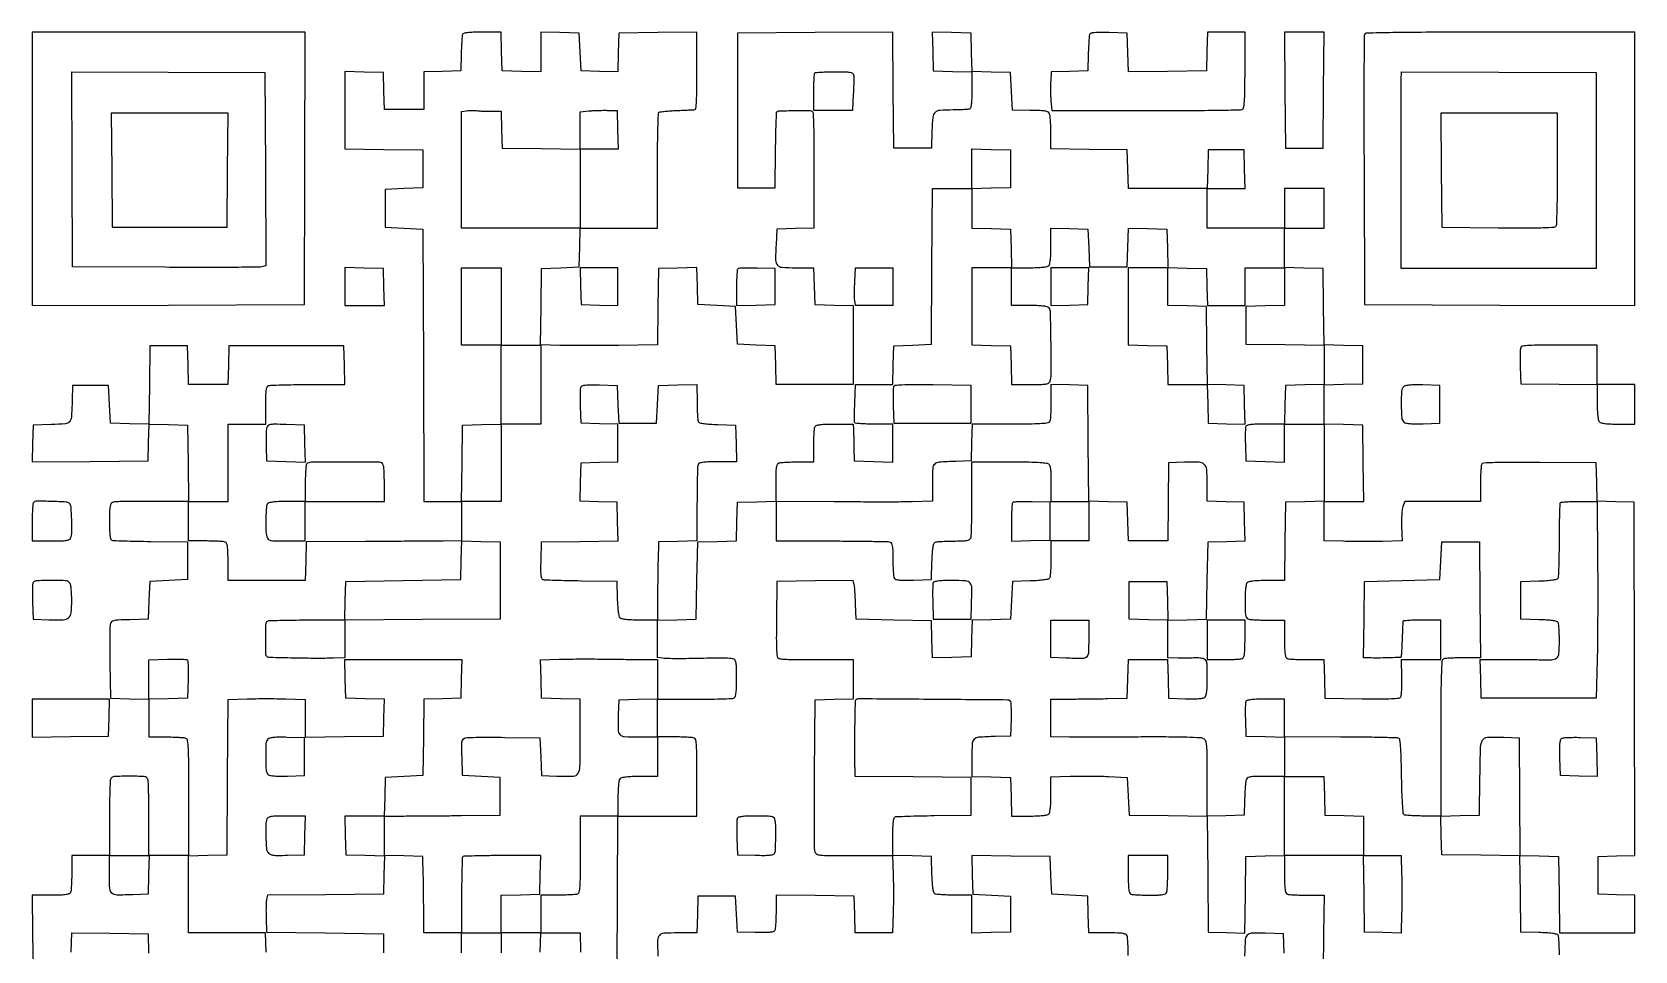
# Model space of a CAD drawing. Extents: x 179 to 1071, y 112 to 1107.
# Drawn here: x 179 to 1071, y 596 to 1107 of the extents above; entities that cross this region are included whole.
import ezdxf

# ---------------------------------------------------------------- set-up
doc = ezdxf.new("R2010")
doc.units = 0

msp = doc.modelspace()

# ---------------------------------------------------------------- linework, layer by layer
for points in [[(1028.984687, 593.75, 0.007309), (1028.922789, 597.573123, 0.010173), (1028.747767, 600.991726, 0.006962), (1028.504905, 603.827893, 0.117226), (1028.199653, 604.711195, 0.199883), (1027.411, 605.262532, 0.01918), (1025.055937, 605.684251, 0.019108), (1021.800174, 606.012968, 0.00836), (1017.464966, 606.211195), (1007.5, 606.5), (1007.230013, 627.784034), (1006.960027, 649.068069), (1017.730013, 648.784034), (1028.5, 648.5), (1028.769888, 627.25), (1029.039775, 606), (1050.019888, 606), (1071, 606), (1071, 616.465017), (1071, 626.930034), (1060.75, 627.215017), (1050.5, 627.5), (1050.5, 638), (1050.5, 648.5), (1060.754895, 648.785037), (1071.00979, 649.070074), (1070.754895, 747.285037), (1070.5, 845.5), (1060.283481, 845.784613), (1050.066961, 846.069227), (1049.783481, 856.784613), (1049.5, 867.5), (1018.028362, 867.700399, 0.001816), (1002.599171, 867.742605, 0.007529), (993.283271, 867.593961, 0.005059), (986.873728, 867.330187, 0.242947), (985.793675, 866.700399, 0.117478), (985.490997, 865.82345, 0.006875), (985.250273, 862.988555, 0.010101), (985.07672, 859.572355, 0.007247), (985.015313, 855.75), (985, 846), (963.975249, 846), (942.950498, 846), (941.893191, 843.25, 0.06185), (941.503579, 841.68176, 0.013449), (941.24401, 838.90085, 0.013823), (941.118495, 835.644759, 0.012847), (941.167942, 832.306084), (941.5, 824.112167), (930.465364, 823.806084, -0.004392), (925.464067, 823.711308, -0.002636), (919.524515, 823.682249, -0.002639), (913.615295, 823.715682, -0.004598), (908.715364, 823.814338), (898, 824.128677), (898, 835.064338), (898, 846), (909.019888, 846), (920.039775, 846), (919.769888, 867.25), (919.5, 888.5), (908.75, 888.783832), (898, 889.067663), (898, 900), (898, 910.932337), (908.75, 911.216168), (919.5, 911.5), (919.5, 922), (919.5, 932.5), (908.76979, 932.783631), (898.03958, 933.067262), (897.76979, 954.283631), (897.5, 975.5), (886.75, 975.783832), (876, 976.067663), (876, 987.033832), (876, 998), (887, 998), (898, 998), (898, 1009), (898, 1020), (887, 1020), (876, 1020), (876, 1009), (876, 998), (854.5, 998), (833, 998), (833, 1009), (833, 1020), (843.533832, 1020), (854.067663, 1020), (853.783832, 1030.75), (853.5, 1041.5), (843.5, 1041.5), (833.5, 1041.5), (833.216168, 1030.75), (832.932337, 1020), (811, 1020), (789.067663, 1020), (788.783832, 1030.75), (788.5, 1041.5), (767.25, 1041.769888), (746, 1042.039775), (745.984687, 1051.269888, 0.009411), (745.910048, 1054.913714, 0.012444), (745.697113, 1058.226403, 0.009872), (745.398309, 1060.961386, 0.109237), (745.027215, 1061.990206, 0.171663), (744.08903, 1062.728915, 0.046501), (742.22205, 1063.17404, 0.027655), (739.235864, 1063.430945, 0.006744), (734.292527, 1063.515172), (724.5, 1063.549932), (724, 1074.024966), (723.5, 1084.5), (712.783492, 1084.783492), (702.066984, 1085.066984), (701.783492, 1095.783492), (701.5, 1106.5), (690.715822, 1106.784178), (679.931643, 1107.068357), (680.215822, 1096.284178), (680.5, 1085.5), (691.25, 1085.216168), (702, 1084.932337), (702, 1075.025185, -0.008228), (701.929732, 1070.755439, -0.018434), (701.703631, 1067.520307, -0.017488), (701.366403, 1065.154916, -0.213309), (700.864344, 1064.41616, -0.112435), (700.057287, 1064.140043, -0.008016), (697.678698, 1063.926146, -0.010964), (694.805209, 1063.777378, -0.008046), (691.614344, 1063.733637, 0.015764), (684.145905, 1063.515942, 0.179553), (681.492511, 1062.343763, 0.178795), (680.240224, 1059.722213, 0.015605), (679.78602, 1052.234094), (679.5, 1042.5), (669, 1042.5), (658.5, 1042.5), (658.236133, 1074.760612), (657.972266, 1107.021224), (614.736133, 1106.760612), (571.5, 1106.5), (571.5, 1063.5), (571.5, 1020.5), (582, 1020.5), (592.5, 1020.5), (592.749416, 1041.416082, -0.001998), (592.877603, 1049.46727, -0.003224), (593.058339, 1056.320839, -0.000598), (593.263593, 1062.35373, -0.189779), (593.450826, 1062.784159, -0.193466), (594.558546, 1063.256664, -0.00205), (603.057339, 1063.400123, -0.002614), (611.425699, 1063.463315, -0.139876), (612.946111, 1063.033305, -0.249502), (613.64283, 1061.839279, -0.003283), (613.932653, 1052.956152, -0.006059), (614.109408, 1040.26927, -0.001466), (614.085939, 1019.284983), (614, 998.069966), (603.75, 997.784983), (593.5, 997.5), (593, 988.673617, 0.011976), (592.72293, 980.186996, 0.182092), (593.718726, 977.472086, 0.202204), (596.215177, 976.235281, 0.01524), (603.932793, 976), (613.930034, 976), (614.215017, 965.75), (614.5, 955.5), (625.25, 955.216168), (636, 954.932337), (636, 932.966168), (636, 911), (614.533832, 911), (593.067663, 911), (592.783832, 921.75), (592.5, 932.5), (582, 933), (571.5, 933.5), (571, 944), (570.5, 954.5), (560, 955), (549.5, 955.5), (549.214647, 965.783473), (548.929295, 976.066946), (538.214647, 975.783473), (527.5, 975.5), (527.23022, 954.287082), (526.96044, 933.074164), (505.23022, 932.787082, -0.001717), (496.120821, 932.698021, -0.001562), (486.719627, 932.667765, -0.001562), (478.31301, 932.693242, -0.005053), (472.730211, 932.784032), (461.960423, 933.068065), (462.230211, 954.284032), (462.5, 975.5), (473, 976), (483.5, 976.5), (483.783832, 987.25), (484.067663, 998), (505.533832, 998), (527, 998), (527, 1029.940983, -0.002439), (527.063059, 1042.866973, -0.004789), (527.261912, 1053.150001, -0.001209), (527.531704, 1061.758112, -0.250946), (527.940622, 1062.463302, -0.108827), (528.643005, 1062.709214, -0.004944), (531.192691, 1062.99103, -0.008065), (534.247268, 1063.248415, -0.005672), (537.690622, 1063.443477, 0.000233), (541.156116, 1063.601996, 0.000318), (544.279433, 1063.748316, 0.000207), (546.903456, 1063.874011, 0.003678), (547.75, 1063.921158, 0.366099), (548.410337, 1064.554936, 0.011555), (548.734562, 1068.552927, 0.01191), (548.945216, 1074.747885, 0.002543), (549, 1085.519502), (549, 1107.039005), (527.25, 1106.769502), (505.5, 1106.5), (505.215817, 1095.715394), (504.931635, 1084.930789), (494.715817, 1085.215394), (484.5, 1085.5), (484, 1096), (483.5, 1106.5), (472.75, 1106.783832), (462, 1107.067663), (462, 1096), (462, 1084.932337), (451.25, 1085.216168), (440.5, 1085.5), (440.216168, 1096.25), (439.932337, 1107), (429.434783, 1107, 0.006538), (424.499562, 1106.935467, 0.021883), (421.272086, 1106.709468, 0.027993), (419.160348, 1106.347759, 0.254876), (418.485282, 1105.75, 0.066498), (418.295521, 1104.877413, 0.003647), (418.08776, 1102.076562, 0.005607), (417.901725, 1098.730129, 0.004064), (417.766667, 1095), (417.5, 1085.5), (407.25, 1085.215017), (397, 1084.930034), (397, 1074.465017), (397, 1064), (386.034983, 1064), (375.069966, 1064), (374.784983, 1074.25), (374.5, 1084.5), (363.75, 1084.783832), (353, 1085.067663), (353, 1063.553334), (353, 1042.039005), (374.75, 1041.769502), (396.5, 1041.5), (396.5, 1031), (396.5, 1020.5), (386, 1020), (375.5, 1019.5), (375.5, 1009), (375.5, 998.5), (386, 998), (396.5, 997.5), (396.756286, 921.75), (397.012572, 846), (407.506286, 846), (418, 846), (418, 835), (418, 824), (407.75, 823.939933, -0.000017), (401.851282, 823.905565, -0.000003), (390.817187, 823.841718, -0.000003), (377.88575, 823.767054, -0.000003), (364.5, 823.689933), (331.5, 823.5), (331.216168, 812.75), (330.932337, 802), (309.466168, 802), (288, 802), (288, 812.393011, 0.005351), (287.940414, 817.960143, 0.030363), (287.69735, 820.913621, 0.063068), (287.23239, 822.601595, 0.205218), (286.418213, 823.393011, 0.07203), (285.361889, 823.632106, 0.005915), (282.534475, 823.821697, 0.007831), (279.140776, 823.955695, 0.005951), (275.418213, 824), (266, 824), (266, 835), (266, 846), (277, 846), (288, 846), (288, 867.5), (288, 889), (298.5, 889), (309, 889), (309, 899.393011, -0.005351), (309.059586, 904.960143, -0.030363), (309.30265, 907.913621, -0.063068), (309.76761, 909.601595, -0.205218), (310.581787, 910.393011, -0.083071), (311.77967, 910.636639, -0.001836), (317.706713, 910.821697, -0.004119), (324.663753, 910.956006, -0.002766), (332.615619, 911), (353.067663, 911), (352.783832, 921.75), (352.5, 932.5), (320.5, 932.5), (288.5, 932.5), (288.216168, 921.75), (287.932337, 911), (277, 911), (266.067663, 911), (265.783832, 921.75), (265.5, 932.5), (255, 932.5), (244.5, 932.5), (244.230404, 910.716367), (243.960808, 888.932734), (233.230404, 889.216367), (222.5, 889.5), (222, 900), (221.5, 910.5), (211.5, 910.5), (201.5, 910.5), (201.24922, 902, -0.008001), (200.832838, 892.85434, -0.165236), (199.803333, 890.34273, -0.196929), (197.50884, 889.190479, -0.012174), (189.7397, 888.784869), (179.5, 888.5), (179.214863, 878.236101), (178.929727, 867.972201), (211.214863, 868.236101), (243.5, 868.5), (243.785353, 878.783473), (244.070705, 889.066946), (254.785353, 888.783473), (265.5, 888.5), (265.769888, 867.25), (266.039775, 846), (255.269888, 845.937986, -0.001274), (250.453324, 845.922526, -0.000818), (244.864187, 845.927974, -0.000822), (239.392653, 845.951253, -0.001542), (234.969899, 845.990985, 0.006585), (231.194514, 845.986822, 0.008533), (227.734044, 845.87834, 0.006692), (224.851551, 845.700008, 0.072938), (223.719899, 845.446009, 0.182229), (222.820733, 844.64632, 0.080749), (222.30995, 843.116443, 0.03496), (222.058665, 840.368631, 0.005326), (222, 834.861626, 0.007064), (222.065513, 830.224996, 0.022887), (222.293089, 827.156234, 0.029557), (222.657347, 825.141754, 0.249974), (223.25, 824.476695, 0.079034), (224.218769, 824.285095, 0.001123), (230.154687, 824.075631, 0.003085), (237.052996, 823.890315, 0.002025), (245, 823.75808), (265.5, 823.5), (265.5, 813), (265.5, 802.5), (255, 802), (244.5, 801.5), (244, 791), (243.5, 780.5), (233.2603, 780.215131, 0.004124), (226.944999, 779.987293, 0.045906), (224.449919, 779.645706, 0.136997), (223.185819, 778.954953, 0.140303), (222.476589, 777.715131, 0.055026), (222.269945, 776.145293, 0.002238), (222.175721, 770.42257, 0.003889), (222.147147, 763.631689, 0.002744), (222.216289, 756), (222.5, 736.5), (233.25, 736.216168), (244, 735.932337), (244, 725.466168), (244, 715), (253.418213, 715, -0.005951), (257.140776, 714.955695, -0.007831), (260.534475, 714.821697, -0.005915), (263.361889, 714.632106, -0.07203), (264.418213, 714.393011, -0.279562), (265.345967, 713.195595, -0.016522), (265.733108, 708.42282, -0.010731), (265.953519, 700.08678, -0.001243), (266, 681.393011), (266, 649), (255, 649), (244, 649), (244, 669.418213, 0.002771), (243.956005, 677.357109, 0.004125), (243.821697, 684.303225, 0.001841), (243.636631, 690.220565, 0.083055), (243.393011, 691.418213, 0.293407), (241.364337, 692.908548, 0.015702), (233, 693.17128, 0.015702), (224.635663, 692.908548, 0.293407), (222.606989, 691.418213, 0.083055), (222.363369, 690.220565, 0.001841), (222.178303, 684.303225, 0.004125), (222.043995, 677.357109, 0.002771), (222, 669.418213), (222, 649), (211.5, 649), (201, 649), (201, 639.581787, -0.005951), (200.955695, 635.859224, -0.007831), (200.821697, 632.465525, -0.005915), (200.632106, 629.638111, -0.07203), (200.393011, 628.581787, -0.205375), (199.600936, 627.767424, -0.06298), (197.910439, 627.30255, -0.030314), (194.952052, 627.059548, -0.005337), (189.373124, 627), (178.960225, 627), (179.230112, 605.75), (179.5, 584.5)], [(789, 593.404359, 0.005942), (788.955695, 597.132231, 0.007822), (788.821697, 600.530406, 0.005904), (788.632115, 603.36157, 0.072059), (788.393011, 604.418213, 0.204941), (787.602756, 605.232062, 0.063222), (785.919218, 605.697172, 0.030449), (782.974376, 605.940347, 0.005378), (777.427994, 606), (767.069966, 606), (766.784983, 616.25), (766.5, 626.5), (756.5, 627), (746.5, 627.5), (746, 638), (745.5, 648.5), (723.715969, 648.769597), (701.931939, 649.039194), (702.215969, 638.269597), (702.5, 627.5), (713, 627), (723.5, 626.5), (723.5, 616.5), (723.5, 606.5), (712.75, 606.216168), (702, 605.932337), (702, 616.466168), (702, 627), (692.25, 627.015313, -0.007309), (688.426877, 627.077211, -0.010173), (685.008274, 627.252233, -0.006962), (682.172107, 627.495095, -0.117226), (681.288805, 627.800347, -0.199883), (680.737468, 628.589, -0.01918), (680.315749, 630.944063, -0.019108), (679.987032, 634.199826, -0.00836), (679.788805, 638.535034), (679.5, 648.5), (668.75, 648.783832), (658, 649.067663), (658, 659.565217, -0.006571), (658.064775, 664.494134, -0.021789), (658.291101, 667.728904, -0.027714), (658.652992, 669.851925, -0.250771), (659.25, 670.538598, -0.081688), (660.220381, 670.736024, -0.001168), (666.154688, 670.94597, -0.003198), (673.052998, 671.129732, -0.002099), (681, 671.257213), (701.5, 671.5), (701.5, 682), (701.5, 692.5), (669.25, 692.763853), (637, 693.027706), (636.863312, 703.263853, -0.004839), (636.827647, 712.969008, -0.003374), (636.967278, 723.919676, -0.000498), (637.195669, 735.062367, -0.183629), (637.497939, 735.808939, -0.210497), (638.760903, 736.354779, -0.000121), (680.340537, 736.054032, -0.000127), (721.88345, 735.732978, -0.196839), (723.231871, 735.168129, -0.176484), (723.557134, 734.470045, -0.008084), (723.745281, 731.805344, -0.012632), (723.839108, 728.577474, -0.008642), (723.789648, 724.910352), (723.5, 715.5), (715, 715.24922, 0.00791), (705.758299, 714.830143, 0.169892), (703.277454, 713.78796, 0.200091), (702.185518, 711.47786, 0.011647), (702, 703.51478), (702, 693.067663), (712.75, 692.783832), (723.5, 692.5), (723.783832, 681.75), (724.067663, 671), (733.833832, 671, 0.008739), (738.088767, 671.074372, 0.018512), (741.376818, 671.311437, 0.01939), (743.800954, 671.67228, 0.150842), (744.8, 672.2, 0.150735), (745.327425, 673.19798, 0.019425), (745.688383, 675.617053, 0.018546), (745.925562, 678.896868, 0.008776), (746, 683.137616), (746, 692.875232), (756.75, 693.187616, -0.005928), (761.62653, 693.271479, -0.003542), (767.426563, 693.261362, -0.003546), (773.202798, 693.169397, -0.006143), (778, 693), (788.5, 692.5), (789, 682), (789.5, 671.5), (811.25, 671.230498), (833, 670.960995), (833, 691.945314, 0.001668), (832.95599, 705.140367, 0.021137), (832.713091, 710.099746, 0.063539), (832.145083, 712.662502, 0.185686), (830.981997, 714.009635, 0.112233), (829.149715, 714.512528, 0.003775), (821.601451, 714.790321, 0.005867), (811.567551, 714.965937, 0.002303), (797.731997, 714.981977, -0.000283), (785.023162, 714.945373, -0.000308), (772.663462, 714.924401, -0.000289), (762.07524, 714.919081, -0.001514), (756.25, 714.937158), (746, 715), (746, 725.5), (746, 736), (756.25, 736.072108, 0.00076), (760.967405, 736.112467, 0.000422), (766.720313, 736.17529, 0.000421), (772.544418, 736.248714, 0.000681), (777.5, 736.322108), (788.5, 736.5), (788.783832, 747.25), (789.067663, 758), (800, 758), (810.932337, 758), (811.216168, 747.25), (811.5, 736.5), (820.850715, 736.211141, 0.009044), (824.957683, 736.15859, 0.018924), (828.150171, 736.296386, 0.020746), (830.513859, 736.587315, 0.132968), (831.600715, 737.083586, 0.153991), (832.271042, 738.12368, 0.035165), (832.685067, 740.202346, 0.024214), (832.92979, 743.338126, 0.007366), (833, 748.103393, 0.003904), (832.95082, 754.402696, 0.052194), (832.674354, 756.6973, 0.161068), (831.971963, 757.859574, 0.115993), (830.615453, 758.560379, 0.02878), (829.496557, 758.773664, 0.015198), (828.089639, 758.915428, 0.015075), (826.636438, 758.973414, 0.022481), (825.365453, 758.928631, -0.013518), (823.881492, 758.849699, -0.004222), (821.652664, 758.810328, -0.004216), (819.161576, 758.808364, -0.004644), (816.75, 758.8492), (811, 759), (811, 769.466168), (811, 779.932337), (800.25, 780.216168), (789.5, 780.5), (789.5, 791), (789.5, 801.5), (800, 801.5), (810.5, 801.5), (810.784171, 790.716515), (811.068343, 779.93303), (821.784171, 780.216515), (832.5, 780.5), (833, 802), (833.5, 823.5), (843.783473, 823.785353), (854.066946, 824.070705), (853.783473, 834.785353), (853.5, 845.5), (843.25, 845.784983), (833, 846.069966), (833, 855.999799, 0.018385), (832.714843, 863.752275, 0.190058), (831.352383, 866.578778, 0.180404), (828.390744, 867.792788, 0.01627), (820.243181, 867.788833), (811.5, 867.5), (811.230498, 845.75), (810.960995, 824), (800.014329, 824), (789.067663, 824), (788.783832, 834.75), (788.5, 845.5), (777.763809, 845.783692), (767.027617, 846.067383), (766.763809, 878.283692), (766.5, 910.5), (756.25, 910.784983), (746, 911.069966), (746, 901.616771, -0.005929), (745.955696, 897.880803, -0.007809), (745.821697, 894.475801, -0.005887), (745.632129, 891.638915, -0.072102), (745.393011, 890.581787, -0.258599), (744.338059, 889.696313, -0.030079), (741.170238, 889.27562, -0.015925), (735.528268, 889.049581, -0.002049), (723.427994, 889), (702.069966, 889), (701.784983, 878.75), (701.5, 868.5), (693, 868.24922, 0.007911), (683.758244, 867.830131, 0.169903), (681.277416, 866.787886, 0.200082), (680.185501, 864.477663, 0.011645), (680, 856.513699), (680, 846.065502), (668.75, 845.782751, -0.00518), (662.444412, 845.689621, -0.001068), (651.33125, 845.664361, -0.001123), (638.421914, 845.691579, -0.001057), (625.25, 845.776776), (593, 846.053552), (593, 856.419787, -0.005371), (593.059637, 861.971037, -0.030429), (593.302786, 864.917905, -0.063186), (593.767861, 866.602483, -0.205006), (594.581787, 867.393011, -0.070946), (595.626193, 867.631778, -0.006338), (598.31865, 867.821697, -0.008159), (601.550804, 867.955669, -0.006277), (605.081787, 868), (614, 868), (614, 876.918213, -0.006277), (614.044331, 880.449196, -0.008159), (614.178303, 883.68135, -0.006338), (614.368222, 886.373807, -0.070946), (614.606989, 887.418213, -0.205218), (615.398405, 888.23239, -0.063068), (617.086379, 888.69735, -0.030363), (620.039857, 888.940414, -0.005351), (625.606989, 889), (636, 889), (636.090641, 886.25, -0.001756), (636.135515, 884.726014, -0.000385), (636.201468, 882.104687, -0.000401), (636.27298, 879.07305, -0.000385), (636.340641, 876), (636.5, 868.5), (647.25, 868.216168), (658, 867.932337), (658, 878.466168), (658, 889), (647.559017, 889, -0.006723), (643.53375, 889.054124, -0.010677), (640.091614, 889.220312, -0.004834), (637.213447, 889.448926, -0.276937), (636.799876, 889.75, -0.098774), (636.680761, 890.324926, -0.002014), (636.670809, 893.290625, -0.004662), (636.705565, 896.767728, -0.003108), (636.807273, 900.75), (637.132827, 911), (647.532582, 911), (657.932337, 911), (658.216168, 921.75), (658.5, 932.5), (669, 933), (679.5, 933.5), (679.760623, 976.75), (680.021245, 1020), (691.010623, 1020), (702, 1020), (702, 1031.033832), (702, 1042.067663), (712.75, 1041.783832), (723.5, 1041.5), (723.5, 1031), (723.5, 1020.5), (712.75, 1020.216168), (702, 1019.932337), (702, 1009), (702, 998.067663), (712.75, 997.783832), (723.5, 997.5), (723.783832, 986.75), (724.067663, 976), (733.833832, 976, 0.008739), (738.088767, 976.074372, 0.018512), (741.376818, 976.311437, 0.01939), (743.800954, 976.67228, 0.150842), (744.8, 977.2, 0.151099), (745.328426, 978.201601, 0.019307), (745.688993, 980.637948, 0.018431), (745.925784, 983.94585, 0.008651), (746, 988.234983), (746, 998.069966), (756.25, 997.784983), (766.5, 997.5), (767, 987), (767.5, 976.5), (778, 976.5), (788.5, 976.5), (788.784171, 987.283485), (789.068343, 998.06697), (799.784171, 997.783485), (810.5, 997.5), (810.783492, 986.783492), (811.066984, 976.066984), (821.783492, 975.783492), (832.5, 975.5), (832.784983, 965.25), (833.069966, 955), (843.534983, 955), (854, 955), (854, 965.5), (854, 976), (865, 976), (876, 976), (876, 965.533832), (876, 955.067663), (865.25, 954.783832), (854.5, 954.5), (854.5, 944), (854.5, 933.5), (876.25, 933.230498), (898, 932.960995), (898, 922.014329), (898, 911.067663), (887.25, 910.783832), (876.5, 910.5), (876.216168, 899.75), (875.932337, 889), (886.966168, 889), (898, 889), (898, 867.533832), (898, 846.067663), (887.25, 845.783832), (876.5, 845.5), (876.230498, 823.75), (875.960995, 802), (866.180498, 802, 0.00872), (861.918442, 801.92566, 0.018495), (858.626257, 801.688653, 0.019373), (856.199579, 801.327868, 0.150896), (855.2, 800.8, 0.148618), (854.678473, 799.822996, 0.020076), (854.315267, 797.500056, 0.019202), (854.075751, 794.37742, 0.009539), (854, 790.406989, 0.006405), (854.062206, 785.550838, 0.033615), (854.309523, 782.894083, 0.068495), (854.779618, 781.357006, 0.195123), (855.581787, 780.606989, 0.07203), (856.638111, 780.367894, 0.005915), (859.465525, 780.178303, 0.007831), (862.859224, 780.044305, 0.005951), (866.581787, 780), (876, 780), (876, 769.606989, 0.005351), (876.059586, 764.039857, 0.030363), (876.30265, 761.086379, 0.063068), (876.76761, 759.398405, 0.205218), (877.581787, 758.606989, 0.07196), (878.63733, 758.367915, 0.005942), (881.455587, 758.178303, 0.007852), (884.838356, 758.044307, 0.005972), (888.547956, 758), (897.932337, 758), (898.216168, 747.25), (898.5, 736.5), (919.192855, 736.253028, 0.002807), (929.434419, 736.188297, 0.011802), (935.583279, 736.329114, 0.011929), (939.63734, 736.614821, 0.230991), (940.682422, 737.253028, 0.121497), (940.989175, 738.158217, 0.007585), (941.187578, 740.997765, 0.010849), (941.300316, 744.424313, 0.007819), (941.283312, 748.25), (941.087489, 758), (952.043745, 758), (963, 758), (963, 769), (963, 780), (952.5, 780, 0.006693), (948.465606, 779.945995, 0.01093), (945.048507, 779.779688, 0.004759), (942.201815, 779.551439, 0.342492), (941.877897, 779.25, 0.028711), (941.820117, 778.696331, 0.000617), (941.696408, 775.969919, 0.001417), (941.564634, 772.779187, 0.000955), (941.431524, 769.136959, -0.002948), (941.285131, 765.525742, -0.004673), (941.112583, 762.434388, -0.001277), (940.930838, 759.752266, -0.180726), (940.801129, 759.467796, -0.188882), (940.214586, 759.211446, -0.001377), (934.790698, 759.016566, -0.005669), (929.274217, 758.896169, -0.007415), (924.230112, 758.9181), (919.960225, 759), (920.230112, 780.25), (920.5, 801.5), (941.5, 802), (962.5, 802.5), (963, 813), (963.5, 823.5), (974, 823.5), (984.5, 823.5), (984.763853, 791.25), (985.027706, 759), (975.595641, 759, 0.005942), (971.867769, 758.955695, 0.007822), (968.469594, 758.821697, 0.005904), (965.63843, 758.632115, 0.072059), (964.581787, 758.393011, 0.289572), (963.625991, 757.111051, 0.010258), (963.2626, 750.677287, 0.008088), (963.044984, 739.650139, 0.000889), (963, 714.359179), (963, 670.932337), (973.75, 671.216168), (984.5, 671.5), (984.769847, 692.735929, -0.003568), (985.10305, 709.525869, -0.129025), (986.177094, 713.210822, -0.254171), (988.861975, 714.793888, -0.017415), (998, 714.795054), (1006.5, 714.5), (1006.763689, 681.73046), (1007.027379, 648.960919), (985.263689, 649.23046), (963.5, 649.5), (963.216168, 660.25), (962.932337, 671), (953.216168, 671.015313, -0.007017), (949.419739, 671.074579, -0.010029), (946.055061, 671.241942, -0.006341), (943.258142, 671.47304, -0.133275), (942.481911, 671.765313, -0.220608), (942.028919, 672.572428, -0.003562), (941.654817, 677.903847, -0.007928), (941.341998, 684.54429, -0.003905), (941.144154, 692.99522, 0.003465), (940.938193, 702.136869, 0.009597), (940.625343, 708.562538, 0.006022), (940.245311, 713.30959, 0.235539), (939.704554, 714.182595, 0.132505), (938.759354, 714.464757, 0.00081), (929.721487, 714.690772, 0.003258), (919.368243, 714.865402, 0.002061), (907.292312, 714.940596), (876, 715.006442), (876, 704.003221), (876, 693), (886.966168, 693), (897.932337, 693), (898.216168, 682.25), (898.5, 671.5), (909.25, 671.216168), (920, 670.932337), (920, 659.966168), (920, 649), (930.408975, 649), (940.81795, 649), (941.158975, 638.570534, -0.005228), (941.265566, 633.776448, -0.002924), (941.300132, 627.942767, -0.002917), (941.266175, 622.044969, -0.00474), (941.160622, 617.036537), (940.821243, 605.932007), (930.660622, 606.216004), (920.5, 606.5), (920.230112, 627.75), (919.960225, 649), (897.980112, 649), (876, 649), (876, 638.606989, 0.005351), (876.059586, 633.039857, 0.030363), (876.30265, 630.086379, 0.063068), (876.76761, 628.398405, 0.205218), (877.581787, 627.606989, 0.072071), (878.638569, 627.367881, 0.005899), (881.471367, 627.178303, 0.007818), (884.871491, 627.044304, 0.005938), (888.601675, 627), (898.039775, 627), (897.769888, 605.75), (897.5, 584.5)], [(504.5, 584.5), (504.760623, 627.75), (505.021245, 671), (527.010623, 671), (549, 671), (549, 692.393011, 0.002045), (548.950434, 704.514173, 0.015901), (548.724422, 710.164693, 0.030015), (548.303854, 713.337463, 0.258697), (547.418213, 714.393011, 0.07203), (546.361889, 714.632106, 0.005915), (543.534475, 714.821697, 0.007831), (540.140776, 714.955695, 0.005951), (536.418213, 715), (527, 715), (527, 725.5), (527, 736), (547.418213, 736, 0.002771), (555.357109, 736.043995, 0.004125), (562.303225, 736.178303, 0.001841), (568.220565, 736.363369, 0.083055), (569.418213, 736.606989, 0.205067), (570.232211, 737.397773, 0.063152), (570.697253, 739.083331, 0.03041), (570.940378, 742.032106, 0.005366), (571, 747.587937, 0.003744), (570.951057, 754.124249, 0.047087), (570.682597, 756.575619, 0.148591), (570.013685, 757.805289, 0.135597), (568.75, 758.508856, 0.054842), (567.195001, 758.710404, 0.00288), (562.167188, 758.778585, 0.004517), (556.175975, 758.771192, 0.003267), (549.5, 758.659008, -0.003031), (542.788207, 758.543054, -0.004032), (536.685938, 758.523845, -0.002873), (531.575899, 758.578327, -0.040347), (529.75, 758.7561), (527, 759.25), (527, 769.591168), (527, 779.932337), (537.75, 780.216168), (548.5, 780.5), (549, 802), (549.5, 823.5), (560.216508, 823.783492), (570.933016, 824.066984), (571.216508, 834.783492), (571.5, 845.5), (582.25, 845.783832), (593, 846.067663), (593, 835.033832), (593, 824), (623.918213, 824, -0.001834), (635.882785, 823.956121, -0.002835), (646.21885, 823.821697, -0.00089), (655.170482, 823.63857, -0.086256), (656.418213, 823.393011, -0.194682), (657.219983, 822.644645, -0.068336), (657.692539, 821.110608, -0.033702), (657.944731, 818.463534, -0.006483), (658.015313, 813.643011, 0.008261), (658.080753, 810.047029, 0.011234), (658.266219, 806.807342, 0.008287), (658.524864, 804.127797, 0.113628), (658.847958, 803.211769, 0.19692), (659.705135, 802.604266, 0.033714), (661.717063, 802.278982, 0.023663), (664.804805, 802.138177, 0.006827), (669.582645, 802.211769), (679.5, 802.5), (679.788805, 812.464966, -0.00836), (679.987032, 816.800174, -0.019108), (680.315749, 820.055937, -0.01918), (680.737468, 822.411, -0.199883), (681.288805, 823.199653, -0.115495), (682.161051, 823.504423, -0.007626), (684.829971, 823.747767, -0.010713), (688.052528, 823.922753, -0.007787), (691.643011, 823.984687, 0.006483), (696.463534, 824.055269, 0.033702), (699.110608, 824.307461, 0.068336), (700.644645, 824.780017, 0.194682), (701.393011, 825.581787, 0.083055), (701.636631, 826.779435, 0.001841), (701.821697, 832.696775, 0.004125), (701.956005, 839.642891, 0.002771), (702, 847.581787), (702, 868), (722.877555, 868, -0.002536), (733.922151, 867.943972, -0.013758), (739.908279, 867.718432, -0.020132), (743.579172, 867.329962, -0.185169), (744.950714, 866.559386, -0.114217), (745.412364, 865.639832, -0.023824), (745.755832, 863.85573, -0.023477), (745.965308, 861.67133, -0.018838), (745.991259, 859.309386, 0.00266), (745.937865, 856.81057, 0.002098), (745.905807, 854.104945, 0.00212), (745.89723, 851.591531, 0.005252), (745.9181, 849.75), (746, 846), (756.5, 846), (767, 846), (767, 835), (767, 824), (756.5, 824), (746, 824), (745.984687, 814.25, -0.007309), (745.922789, 810.426877, -0.010173), (745.747767, 807.008274, -0.006962), (745.504905, 804.172107, -0.117226), (745.199653, 803.288805, -0.199883), (744.411, 802.737468, -0.01918), (742.055937, 802.315749, -0.019108), (738.800174, 801.987032, -0.00836), (734.464966, 801.788805), (724.5, 801.5), (724, 791), (723.5, 780.5), (712.784613, 780.216519), (702.069227, 779.933039), (701.784613, 769.716519), (701.5, 759.5), (690.785353, 759.216527), (680.070705, 758.933054), (679.785353, 769.216527), (679.5, 779.5), (658.5, 780), (637.5, 780.5), (637.24922, 789, 0.004883), (637.114848, 792.420749, 0.00568), (636.918403, 795.669884, 0.005082), (636.69321, 798.412997, 0.033635), (636.475194, 799.769818), (635.951948, 802.039636), (614.725974, 801.769818), (593.5, 801.5), (593.22917, 780.571891, 0.002709), (593.150235, 770.078201, 0.012005), (593.285443, 763.906775, 0.012877), (593.573546, 759.89358, 0.226593), (594.22917, 758.807428, 0.121614), (595.155003, 758.479906, 0.007625), (598.064194, 758.238677, 0.010887), (601.576814, 758.078015, 0.007849), (605.5, 758.045707, -0.001071), (610.069475, 758.070025, -0.000616), (615.573437, 758.080742, -0.000616), (621.101145, 758.077881, -0.00103), (625.75, 758.06017), (636, 758), (636, 747.033832), (636, 736.067663), (625.25, 735.783832), (614.5, 735.5), (614.232169, 694.5, 0.001256), (614.168343, 678.623377, 0.001932), (614.200723, 664.882812, 0.00062), (614.289508, 652.984364, 0.056443), (614.501221, 651.25, 0.215401), (615.520534, 649.9327, 0.096748), (617.659965, 649.282532, 0.024203), (622.205252, 649.038048, 0.001335), (636.454714, 649), (657.871323, 649), (658.185662, 638.400107, -0.004692), (658.283863, 633.554047, -0.002696), (658.3159, 627.712026, -0.002693), (658.28481, 621.841483, -0.004492), (658.187616, 616.900107), (657.875232, 606), (647.472599, 606), (637.069966, 606), (636.784983, 616.25), (636.5, 626.5), (614.75, 626.769502), (593, 627.039005), (592.984687, 617.769502, -0.00815), (592.919255, 614.125044, -0.011113), (592.733781, 610.844499, -0.008134), (592.475245, 608.130398, -0.114024), (592.152042, 607.211769, -0.19692), (591.294865, 606.604266, -0.033714), (589.282937, 606.278982, -0.023663), (586.195195, 606.138177, -0.006827), (581.417355, 606.211769), (571.5, 606.5), (571, 616.5), (570.5, 626.5), (560, 626.5), (549.5, 626.5), (549.215017, 616.25), (548.930034, 606), (538.484069, 606, 0.013279), (530.491055, 605.787682, 0.203503), (528.064186, 604.601462, 0.179309), (527.07159, 601.962726, 0.009911), (527.204946, 593)], [(309.216168, 595.25), (308.932337, 606), (287.466168, 606), (266, 606), (266, 627.466168), (266, 648.932337), (276.75, 649.216168), (287.5, 649.5), (287.760575, 692.685871), (288.021149, 735.871741), (298.610468, 736.185871, -0.004697), (303.452438, 736.283994, -0.002697), (309.29108, 736.315962, -0.002694), (315.159249, 736.284823, -0.004489), (320.099893, 736.187616), (331, 735.875232), (331, 725.418114), (331, 714.960995), (352.75, 715.230498), (374.5, 715.5), (374.784606, 725.715817), (375.069211, 735.931635), (364.284606, 736.215817), (353.5, 736.5), (353.216168, 747.25), (352.932337, 758), (362.716168, 758.042318, -0.000331), (377.350696, 758.095926, -0.000579), (389.472006, 758.118267, -0.000695), (399.538995, 758.111171, -0.001256), (407.783832, 758.073195), (418.067663, 758), (417.783832, 747.25), (417.5, 736.5), (407.269787, 736.215235), (397.039573, 735.930471), (396.769787, 714.715235), (396.5, 693.5), (386, 693), (375.5, 692.5), (375.216168, 681.75), (374.932337, 671), (363.932337, 671), (352.932337, 671), (353.216168, 660.25), (353.5, 649.5), (364.283485, 649.215829), (375.06697, 648.931657), (374.783485, 638.215829), (374.5, 627.5), (342.26558, 627.236167), (310.031161, 626.972335), (309.469076, 624.732812, 0.047333), (309.266912, 623.406929, 0.007694), (309.159202, 620.802135, 0.008424), (309.1312, 617.722425, 0.007327), (309.203496, 614.496645), (309.5, 606.5), (342, 606), (374.5, 605.5), (374.5, 595)], [(418, 595), (418, 606), (407.5, 606), (397, 606), (396.925726, 616.75, 0.00076), (396.884622, 621.626468, 0.000454), (396.821651, 627.426563, 0.000454), (396.748445, 633.202906, 0.000788), (396.675726, 638), (396.5, 648.5), (385.75, 648.783832), (375, 649.067663), (375, 660.033832), (375, 671), (385.75, 671.027664, 0.000987), (391.311876, 671.052954, 0.000308), (399.657813, 671.112513, 0.000308), (408.980201, 671.190515, 0.00034), (418, 671.277664), (439.5, 671.5), (439.5, 682), (439.5, 692.5), (429, 693), (418.5, 693.5), (418.215323, 703.722245, -0.003551), (418.079402, 710.275298, -0.049294), (418.279857, 712.631456, -0.160964), (418.928278, 713.811162, -0.127702), (420.215323, 714.505956, -0.054764), (421.826644, 714.719172, -0.002348), (427.557001, 714.819151, -0.003993), (434.36337, 714.85157, -0.002831), (442, 714.783711), (461.5, 714.5), (462, 704), (462.5, 693.5), (471, 693.204946, 0.016931), (480.18806, 693.197232, 0.255252), (482.847055, 694.76538, 0.131648), (483.879522, 698.406224, 0.003633), (484, 714.98522), (484, 735.932337), (473.25, 736.216168), (462.5, 736.5), (462.216527, 747.214647), (461.933054, 757.929295), (472.216527, 758.214647, -0.003751), (477.047528, 758.312437, -0.001883), (483.151105, 758.367199, -0.001869), (489.464525, 758.376465, -0.002767), (495, 758.333263, 0.000309), (500.497546, 758.263331, 0.000216), (506.692187, 758.191046, 0.000218), (512.627103, 758.126954, 0.000456), (517.25, 758.083263), (527, 758), (527, 747.033832), (527, 736.067663), (516.25, 735.783832), (505.5, 735.5), (505.203496, 727.503355, 0.010844), (505.071897, 718.943979, 0.184361), (506.0754, 716.363937, 0.198492), (508.513975, 715.205954, 0.012862), (516.519052, 715), (527, 715), (527, 704), (527, 693), (517.2, 693, 0.008695), (512.928253, 692.925705, 0.018472), (509.630442, 692.688776, 0.019349), (507.200304, 692.328068, 0.150969), (506.2, 691.8, 0.150969), (505.671932, 690.799696, 0.019349), (505.311224, 688.369558, 0.018472), (505.074295, 685.071747, 0.008695), (505, 680.8), (505, 671), (494.5, 671), (484, 671), (484, 649.606989, -0.002045), (483.950434, 637.485827, -0.015901), (483.724422, 631.835307, -0.030015), (483.303854, 628.662537, -0.258697), (482.418213, 627.606989, -0.07203), (481.361889, 627.367894, -0.005915), (478.534475, 627.178303, -0.007831), (475.140776, 627.044305, -0.005951), (471.418213, 627), (462, 627), (462, 616.5), (462, 606), (451, 606), (440, 606), (440, 595)], [(875.784171, 594.716515), (875.5, 605.5), (865.277755, 605.784677, 0.012089), (857.474513, 605.813268, 0.207027), (855.198021, 604.772528, 0.170037), (854.167898, 602.314567, 0.007628), (853.75078, 593)]]:
    msp.add_lwpolyline(points, format="xyb")
for points in [[(179, 1030.993714), (179, 954.987428), (254.75, 955.243714), (330.5, 955.5), (330.756286, 1031.25), (331.012572, 1107), (255.006286, 1107), (179, 1107)], [(876.236147, 1074.75), (876.5, 1042.5), (887, 1042.5), (897.5, 1042.5), (897.763853, 1074.75), (898.027706, 1107), (887, 1107), (875.972294, 1107)], [(223.235953, 1030.25), (223.5, 998.5), (255.5, 998.5), (287.5, 998.5), (287.764047, 1030.25), (288.028094, 1062), (255.5, 1062), (222.971906, 1062)], [(353, 965.533832), (353, 955), (364.034983, 955), (375.069966, 955), (374.784983, 965.25), (374.5, 975.5), (363.75, 975.783832), (353, 976.067663)], [(440, 954.5), (440, 933), (451, 933), (462, 933), (462, 911), (462, 889), (451, 889), (440, 889), (440, 867.5), (440, 846), (428.980112, 846), (417.960225, 846), (418.230112, 867.25), (418.5, 888.5), (429.25, 888.783832), (440, 889.067663), (440, 911.033832), (440, 933), (429, 933), (418, 933), (418, 954.5), (418, 976), (429, 976), (440, 976)], [(484.215017, 965.75), (484.5, 955.5), (494.75, 955.215017), (505, 954.930034), (505, 965.465017), (505, 976), (494.465017, 976), (483.930034, 976)], [(746, 965.465017), (746, 954.930034), (756.25, 955.215017), (766.5, 955.5), (766.784983, 965.75), (767.069966, 976), (756.534983, 976), (746, 976)], [(789, 954.533832), (789, 933.067663), (799.75, 932.783832), (810.5, 932.5), (810.783832, 921.75), (811.067663, 911), (822, 911), (832.932337, 911), (833.216168, 900.25), (833.5, 889.5), (843.78419, 889.214639), (854.068381, 888.929279), (853.78419, 899.714639), (853.5, 910.5), (843.269405, 910.784769), (833.038811, 911.069538), (832.769405, 932.784769), (832.5, 954.5), (821.75, 954.783832), (811, 955.067663), (811, 965.533832), (811, 976), (800, 976), (789, 976)], [(179, 725.480112), (179, 714.960225), (200.25, 715.230112), (221.5, 715.5), (221.784983, 725.75), (222.069966, 736), (200.534983, 736), (179, 736)]]:
    msp.add_lwpolyline(points, close=True)
for points in [[(767.498782, 1105.785181, 0.066218), (767.303614, 1104.892437, 0.003802), (767.091725, 1102.086897, 0.005744), (766.902716, 1098.73264, 0.004185), (766.766667, 1095), (766.5, 1085.5), (756.340579, 1085.216017), (746.181159, 1084.932034), (745.840579, 1079.716017, 0.012794), (745.745688, 1077.321909, 0.007226), (745.74692, 1074.41658, 0.007209), (745.83284, 1071.484302, 0.011738), (746, 1069), (746.5, 1063.5), (799, 1063.410681, 0.001415), (820.866871, 1063.435368, 0.003068), (837.670134, 1063.604997, 0.000739), (851.516392, 1063.850222, 0.160513), (852.75, 1064.283125, 0.206186), (853.387497, 1065.427341, 0.011117), (853.723515, 1069.650023, 0.011368), (853.940465, 1075.947273, 0.002925), (854, 1086.122445), (854, 1107), (843.533832, 1107), (833.067663, 1107), (832.783832, 1096.25), (832.5, 1085.5), (810.784029, 1085.230592), (789.068057, 1084.961185), (788.784029, 1095.730592), (788.5, 1106.5), (778.232115, 1106.785181, 0.00611), (773.2113, 1106.863241, 0.024061), (770.121496, 1106.724765, 0.036106), (768.18843, 1106.402722, 0.251634)], [(920.460009, 1105.75, 0.090591), (920.266358, 1104.709509, 0.000109), (920.198937, 1082.982812, 0.000984), (920.176611, 1058.652573, 0.000605), (920.241394, 1030), (920.5, 955.5), (995.75, 955.243674), (1071, 954.987348), (1071, 1030.993674), (1071, 1107), (995.968615, 1107, 0.000668), (957.448289, 1106.948566, 0.003471), (936.19131, 1106.744245, 0.001205), (921.475143, 1106.465155, 0.305157)], [(308.758677, 1030.77123), (309.017354, 977.04246), (306.758677, 976.494347, -0.057902), (304.987826, 976.276519, -0.000418), (290.035361, 976.188577, -0.001589), (272.903102, 976.156579, -0.001017), (253, 976.223117), (201.5, 976.5), (201.241383, 1030.758691), (200.982767, 1085.017383), (254.741383, 1084.758691), (308.5, 1084.5)], [(636.133369, 1083.25, -0.050008), (636.253362, 1082.128453, -0.004764), (636.245427, 1079.370312, -0.006044), (636.164686, 1076.074505, -0.004729), (636, 1072.5), (635.5, 1063.5), (624.7487, 1063.5), (613.9974, 1063.5), (613.9987, 1073.583333, -0.00617), (614.047483, 1077.495762, -0.009313), (614.195451, 1080.900521, -0.004707), (614.399916, 1083.756485, -0.177973), (614.666667, 1084.333333, -0.178305), (615.244584, 1084.600126, -0.004604), (618.138656, 1084.804167, -0.009205), (621.586473, 1084.95172, -0.00609), (625.550035, 1085, -0.004677), (631.365549, 1084.945604, -0.036307), (634.068059, 1084.698207, -0.095796), (635.478626, 1084.175492, -0.2075)], [(1049.5, 1030), (1049.5, 975.5), (995.211905, 975.5), (940.92381, 975.5), (940.942857, 1025.75, -0.000032), (940.951538, 1045.331386, -0.000047), (940.961905, 1062.563467, -0.000022), (940.972765, 1077.239555, -0.00086), (940.980952, 1080.508612), (941, 1085.017225), (995.25, 1084.758612), (1049.5, 1084.5)], [(434.590017, 1063), (439.930034, 1063), (440.215017, 1052.75), (440.5, 1042.5), (462.25, 1042.230498), (484, 1041.960995), (484, 1052.351667), (484, 1062.742339), (488.75, 1063.194967, -0.010207), (490.963465, 1063.360375, -0.005364), (493.720313, 1063.480229, -0.005333), (496.548454, 1063.542609, -0.00817), (499, 1063.530466), (504.5, 1063.413338), (504.783832, 1052.706669), (505.067663, 1042), (494.533832, 1042), (484, 1042), (484, 1020), (484, 998), (451, 998), (418, 998), (418, 1030.433578), (418, 1062.867155), (420.75, 1063.317732, -0.023863), (422.010859, 1063.462973, -0.013791), (423.536719, 1063.523107, -0.013763), (425.074585, 1063.498935, -0.022402), (426.375, 1063.384155, 0.016052), (427.840127, 1063.236069, 0.005476), (429.974099, 1063.112845, 0.005437), (432.334736, 1063.02817, 0.006245)], [(963.235953, 1030.25), (963.5, 998.5), (994.93202, 998.235498, 0.001697), (1010.901959, 998.155315, 0.00816), (1019.995146, 998.288929, 0.006635), (1026.009704, 998.555446, 0.241447), (1027.166708, 999.235498, 0.134731), (1027.492293, 1000.296498, 0.001088), (1027.738089, 1009.161365, 0.003824), (1027.920853, 1019.372002, 0.002438), (1027.984687, 1031.25), (1028, 1062), (995.485953, 1062), (962.971906, 1062)], [(571.699448, 975.366114, 0.176327), (571.420088, 974.767026, 0.005293), (571.205463, 971.97365, 0.009911), (571.050685, 968.631341, 0.006613), (571, 964.799502), (571, 954.932337), (581.75, 955.216168), (592.5, 955.5), (592.5, 965.5), (592.5, 975.5), (582.449448, 975.782781, 0.006672), (578.547259, 975.840477, 0.010046), (575.145783, 975.777033, 0.005301), (572.300668, 975.636532, 0.183378)], [(658, 965.5), (658, 955), (647.566422, 955), (637.132845, 955), (636.816422, 957.75, -0.023816), (636.713413, 959.286633, -0.00506), (636.688755, 961.96875, -0.005283), (636.724526, 965.081246, -0.005), (636.826147, 968.25), (637.152294, 976), (647.576147, 976), (658, 976)], [(702, 954.533832), (702, 933.067663), (712.75, 932.783832), (723.5, 932.5), (723.783832, 921.75), (724.067663, 911), (734.426843, 911, 0.005377), (739.973908, 911.059651, 0.030446), (742.919034, 911.302822, 0.063217), (744.602718, 911.767927, 0.20495), (745.393011, 912.581787, 0.092424), (746.165451, 916.777048, 0.003036), (746.023151, 933.892128, 0.001716), (745.70625, 951.676223, 0.193396), (744.8, 953.8, 0.150969), (743.799696, 954.328068, 0.019349), (741.369558, 954.688776, 0.018472), (738.071747, 954.925705, 0.008695), (733.8, 955), (724, 955), (724, 965.5), (724, 976), (713, 976), (702, 976)], [(1007.428774, 931.674983, 0.081654), (1007.239658, 930.758353, 0.005045), (1007.154817, 927.970602, 0.007376), (1007.136178, 924.631743, 0.005394), (1007.210159, 920.924983), (1007.5, 911.5), (1028.75, 911.230112), (1050, 910.960225), (1050, 901.180112, 0.008721), (1050.074341, 896.918248, 0.018496), (1050.311349, 893.626174, 0.019373), (1050.672136, 891.199565, 0.150894), (1051.2, 890.2, 0.149044), (1052.181224, 889.677271, 0.019949), (1054.522984, 889.314516, 0.019071), (1057.676508, 889.075482, 0.009379), (1061.7, 889), (1071, 889), (1071, 900), (1071, 911), (1060.5, 911), (1050, 911), (1050, 922), (1050, 933), (1028.968615, 933, 0.002561), (1018.187445, 932.944787, 0.012799), (1012.147003, 932.728206, 0.014645), (1008.334853, 932.381396, 0.277936)], [(505, 900), (505.5, 889.5), (516, 889.5), (526.5, 889.5), (527, 900), (527.5, 910.5), (538.25, 910.783832), (549, 911.067663), (549.015313, 901.283832, 0.007284), (549.077209, 897.447742, 0.010144), (549.252233, 894.018212, 0.006928), (549.495069, 891.172694, 0.117316), (549.800347, 890.288805, 0.199883), (550.589, 889.737468, 0.01918), (552.944063, 889.315749, 0.019108), (556.199826, 888.987032, 0.00836), (560.535034, 888.788805), (570.5, 888.5), (570.784983, 878.25), (571.069966, 868), (560.641972, 868, 0.005326), (555.054089, 867.940481, 0.030277), (552.091976, 867.697526, 0.062914), (550.399564, 867.232716, 0.205495), (549.606989, 866.418213, 0.08304), (549.363378, 865.220801, 0.001846), (549.178303, 859.313163, 0.004131), (549.043995, 852.37797, 0.002775), (549, 844.452044), (549, 824.067663), (538.25, 823.783832), (527.5, 823.5), (527.296894, 813, 0.001261), (527.215626, 808.168766, 0.000701), (527.139675, 802.279688, 0.000699), (527.079503, 796.319391, 0.001132), (527.046894, 791.25), (527, 780), (517.122445, 780, -0.00775), (512.534962, 780.07111, -0.021862), (509.338284, 780.310401, -0.027915), (507.144506, 780.69658, -0.163434), (506.162563, 781.304124, -0.131421), (505.722996, 782.259099, -0.010763), (505.312947, 784.999888, -0.013854), (504.980158, 788.34104, -0.010217), (504.790118, 792.054124), (504.5, 801.5), (484.5, 801.741775, -0.002215), (476.742239, 801.869928, -0.003359), (469.997478, 802.056567, -0.001283), (464.207524, 802.270591, -0.081422), (463.214819, 802.473891, -0.247519), (462.597839, 803.175896, -0.035779), (462.275784, 805.119435, -0.023977), (462.137138, 808.216258, -0.006141), (462.214819, 813.232115), (462.5, 823.5), (483.783629, 823.769986), (505.067258, 824.039971), (504.783629, 834.769986), (504.5, 845.5), (494.216527, 845.785353), (483.933054, 846.070705), (484.216527, 856.785353), (484.5, 867.5), (494.75, 867.784983), (505, 868.069966), (505, 878.5), (505, 888.930034), (494.75, 889.215017), (484.5, 889.5), (484.210159, 898.924983, -0.00554), (484.137209, 902.634347, -0.007536), (484.158923, 905.981301, -0.00524), (484.248444, 908.774362, -0.081149), (484.44275, 909.711405, -0.232847), (485.158442, 910.373938, -0.046335), (486.9185, 910.724677, -0.027145), (489.820487, 910.869374, -0.006215), (494.732592, 910.786422), (504.5, 910.5)], [(658.436432, 909.69494, 0.081377), (658.244472, 908.767103, 0.005152), (658.157067, 905.976464, 0.007464), (658.136743, 902.63317, 0.005474), (658.210159, 898.924983), (658.5, 889.5), (680, 889.5), (701.5, 889.5), (701.5, 900), (701.5, 910.5), (680.226273, 910.769957, 0.002397), (669.096014, 910.857837, 0.0131), (663.0794, 910.718847, 0.01632), (659.363561, 910.413716, 0.279403)], [(942.233397, 909.833397, 0.18564), (941.106379, 907.298109, 0.0149), (940.947006, 899.851669, 0.014255), (941.222512, 892.390253, 0.206006), (942.399285, 890.083586, 0.132968), (943.486141, 889.587315, 0.020746), (945.849829, 889.296386, 0.018924), (949.042317, 889.15859, 0.009044), (953.149285, 889.211141), (962.5, 889.5), (962.5, 900), (962.5, 910.5), (952.983397, 910.783397, 0.008138), (948.607967, 910.842445, 0.021344), (945.471245, 910.699745, 0.026578), (943.271169, 910.386818, 0.148826)], [(309.481251, 886.781321, 0.046914), (309.274577, 885.433422, 0.007847), (309.162778, 882.816384, 0.008537), (309.132101, 879.725971, 0.007479), (309.203496, 876.496645), (309.5, 868.5), (320.285361, 868.21581), (331.070721, 867.931619), (330.785361, 878.21581), (330.5, 888.5), (320.277755, 888.784677, 0.003557), (313.724114, 888.920533, 0.04931), (311.366347, 888.719809, 0.160467), (310.18297, 888.070726, 0.12692)], [(854.42719, 887.670857, 0.080952), (854.238236, 886.761419, 0.005495), (854.152581, 884.111648, 0.007759), (854.13413, 880.934715, 0.005737), (854.208575, 877.420857), (854.5, 868.5), (865.25, 868.216168), (876, 867.932337), (876, 878.466168), (876, 889), (865.468615, 889, 0.006172), (860.333082, 888.936605, 0.023783), (857.151337, 888.70634, 0.035152), (855.150677, 888.321414, 0.240491)], [(332.25, 867.337719, 0.245481), (331.654574, 866.639106, 0.027612), (331.292105, 864.51699, 0.021815), (331.065188, 861.296272, 0.006679), (331, 856.416667), (331, 846), (321.2, 846, 0.008695), (316.928253, 845.925705, 0.018472), (313.630442, 845.688776, 0.019349), (311.200304, 845.328068, 0.150969), (310.2, 844.8, 0.180438), (309.359131, 842.958582, 0.010157), (309.033618, 836.583513, 0.015809), (309.039417, 830.235482, 0.05739), (309.630286, 826.25, 0.133542), (310.365943, 824.986773, 0.144985), (311.618562, 824.318691, 0.046747), (314.088289, 824.049468, 0.003789), (320.616631, 824), (331, 824), (331, 835), (331, 846), (353, 846), (375, 846), (375, 856.393011, 0.005351), (374.940414, 861.960143, 0.030363), (374.69735, 864.913621, 0.063068), (374.23239, 866.601595, 0.205218), (373.418213, 867.393011, 0.091104), (370.734129, 867.894479, 0.001084), (352.804099, 867.909278, 0.001047), (334.837498, 867.847512, 0.094781)], [(179.666667, 845.333333, 0.178563), (179.399803, 844.754503, 0.004516), (179.195833, 841.827083, 0.009111), (179.048276, 838.341612, 0.006022), (179, 834.333333), (179, 824), (189.393011, 824, 0.005351), (194.960143, 824.059586, 0.030363), (197.913621, 824.30265, 0.063068), (199.601595, 824.76761, 0.205218), (200.393011, 825.581787, 0.087326), (201.032511, 828.868036, 0.012209), (200.98781, 835.81935, 0.008428), (200.648595, 842.924892, 0.182186), (199.8, 844.8, 0.184841), (197.848905, 845.670935, 0.006951), (189.708613, 845.999859, 0.006657), (181.535309, 846.107508, 0.198875)], [(724.699448, 845.366114, 0.177529), (724.419756, 844.762646, 0.004871), (724.205463, 841.826775, 0.009484), (724.050667, 838.323038, 0.006296), (724, 834.299502), (724, 823.932337), (734.75, 824.216168), (745.5, 824.5), (745.5, 835), (745.5, 845.5), (735.449448, 845.782781, 0.006672), (731.547259, 845.840477, 0.010046), (728.145783, 845.777033, 0.005301), (725.300668, 845.636532, 0.183378)], [(1050.22392, 812.75, -0.001733), (1050.293101, 798.445381, -0.001365), (1050.272027, 782.951563, -0.001379), (1050.173423, 768.554568, -0.003411), (1050, 758), (1049.5, 736.5), (1017.5, 736.5), (985.5, 736.5), (985.216168, 747.25), (984.932337, 758), (995.216168, 758.118604, -0.002519), (999.854827, 758.148733, -0.001548), (1005.318125, 758.139779, -0.001552), (1010.722622, 758.097409, -0.002775), (1015.164684, 758.024138, 0.00882), (1024.60911, 757.982561, 0.158029), (1027.446007, 758.943833, 0.217762), (1028.734108, 761.291644, 0.018661), (1028.984687, 768.317388, 0.007754), (1028.922755, 771.923049, 0.010676), (1028.747767, 775.158396, 0.00758), (1028.504456, 777.838196, 0.115614), (1028.199653, 778.711195, 0.199883), (1027.411, 779.262532, 0.01918), (1025.055937, 779.684251, 0.019108), (1021.800174, 780.012968, 0.00836), (1017.464966, 780.211195), (1007.5, 780.5), (1007.5, 791), (1007.5, 801.5), (1017.464966, 801.788805, 0.00836), (1021.800174, 801.987032, 0.019108), (1025.055937, 802.315749, 0.01918), (1027.411, 802.737468, 0.199883), (1028.199653, 803.288805, 0.130887), (1028.509871, 804.271349, 0.00217), (1028.747767, 810.043691, 0.005448), (1028.923118, 816.798829, 0.003573), (1028.984687, 824.583333, -0.003102), (1029.038661, 832.329998, -0.004921), (1029.191335, 838.963021, -0.001367), (1029.396085, 844.713932, -0.188972), (1029.666667, 845.333333, -0.17735), (1030.241227, 845.599869, -0.004934), (1033.018381, 845.804167, -0.009548), (1036.334006, 845.951705, -0.006343), (1040.140587, 846), (1049.94784, 846)], [(439.5, 802), (439.5, 780.5), (396.25, 780.239377), (353, 779.978755), (353, 769.489377), (353, 759), (346.75, 758.816187, -0.008772), (337.261106, 758.703661, -0.003778), (324.608595, 758.871216, -0.000806), (311.254796, 759.170534, -0.133167), (309.864956, 759.583462, -0.255782), (309.065875, 760.990827, -0.005067), (309.019487, 769.527287, -0.005093), (309.146509, 778.060007, -0.253253), (309.958443, 779.474316, -0.131125), (310.753533, 779.714019, -0.001273), (316.806462, 779.892664, -0.004105), (323.803472, 780.023869, -0.002635), (331.924949, 780.066667), (352.933013, 780.066667), (353.216506, 790.783333), (353.5, 801.5), (385.5, 802), (417.5, 802.5), (417.784171, 813.283485), (418.068343, 824.06697), (428.784171, 823.783485), (439.5, 823.5)], [(179.428774, 800.674983, 0.081654), (179.239658, 799.758353, 0.005045), (179.154817, 796.970602, 0.007376), (179.136178, 793.631743, 0.005394), (179.210159, 789.924983), (179.5, 780.5), (188.243181, 780.211167, 0.015743), (196.268278, 780.198808, 0.167667), (199.276763, 781.338727, 0.198259), (200.680407, 784.002759, 0.023375), (201, 790.835184, 0.010228), (200.923115, 794.593488, 0.019737), (200.681544, 797.592452, 0.020575), (200.316486, 799.840408, 0.146858), (199.8, 800.8, 0.187671), (197.283421, 801.90689, 0.012371), (189.211649, 802.05708, 0.010192), (181.04182, 801.840358, 0.297728)], [(680.428774, 800.674983, 0.081654), (680.239658, 799.758353, 0.005045), (680.154817, 796.970602, 0.007376), (680.136178, 793.631743, 0.005394), (680.210159, 789.924983), (680.5, 780.5), (691, 780.5), (701.5, 780.5), (701.795054, 789, 0.009713), (701.93148, 797.93173, 0.174525), (700.964888, 800.582013, 0.207306), (698.589186, 801.778902, 0.014467), (690.949563, 802, 0.006635), (686.101892, 801.935671, 0.024691), (683.058759, 801.70422, 0.036462), (681.136432, 801.318196, 0.237659)], [(767, 769.569551, -0.010677), (766.829879, 761.603492, -0.209949), (765.773681, 759.453303, -0.179328), (763.404667, 758.600788, -0.007435), (754.25, 758.823474), (746, 759.146947), (746, 769.573474), (746, 780), (756.5, 780), (767, 780)], [(833, 769), (833, 758), (841.918213, 758, 0.006277), (845.449196, 758.044331, 0.008159), (848.68135, 758.178303, 0.006338), (851.373807, 758.368222, 0.070946), (852.418213, 758.606989, 0.205218), (853.23239, 759.398405, 0.063068), (853.69735, 761.086379, 0.030363), (853.940414, 764.039857, 0.005351), (854, 769.606989), (854, 780), (843.5, 780), (833, 780)], [(265.786785, 746.913215), (265.5, 736.5), (254.75, 736.216168), (244, 735.932337), (244, 746.931185), (244, 757.930034), (254.25, 758.215017, -0.005533), (258.234812, 758.28169, -0.008251), (261.720181, 758.243918, -0.004203), (264.653422, 758.139027, -0.150281), (265.286785, 757.913215, -0.218816), (265.592402, 757.35265, -0.00572), (265.758209, 754.439916, -0.011041), (265.839769, 750.946541, -0.007199)], [(854.42719, 734.670857, 0.080952), (854.238236, 733.761419, 0.005495), (854.152581, 731.111648, 0.007759), (854.13413, 727.934715, 0.005737), (854.208575, 724.420857), (854.5, 715.5), (865.25, 715.216168), (876, 714.932337), (876, 725.466168), (876, 736), (865.468615, 736, 0.006172), (860.333082, 735.936605, 0.023783), (857.151337, 735.70634, 0.035152), (855.150677, 735.321414, 0.240491)], [(310.233397, 713.833397, 0.18564), (309.106379, 711.298109, 0.0149), (308.947006, 703.851669, 0.014255), (309.222512, 696.390253, 0.206006), (310.399285, 694.083586, 0.132968), (311.486141, 693.587315, 0.020746), (313.849829, 693.296386, 0.018924), (317.042317, 693.15859, 0.009044), (321.149285, 693.211141), (330.5, 693.5), (330.5, 704), (330.5, 714.5), (320.983397, 714.783397, 0.008138), (316.607967, 714.842445, 0.021344), (313.471245, 714.699745, 0.026578), (311.271169, 714.386818, 0.148826)], [(1049.78419, 703.714639), (1050.068381, 692.929279), (1039.78419, 693.214639), (1029.5, 693.5), (1029.211769, 703.417355, -0.006852), (1029.138477, 708.191621, -0.023595), (1029.279427, 711.284851, -0.033522), (1029.604837, 713.304675, -0.194332), (1030.211769, 714.171892, -0.121344), (1031.127273, 714.490367, -0.009174), (1033.765332, 714.688381, -0.012224), (1036.958808, 714.791006, -0.008988), (1040.5, 714.754537), (1049.5, 714.5)], [(854.519832, 690.75, 0.033722), (854.303764, 689.402336, 0.005034), (854.080136, 686.664062, 0.005643), (853.884786, 683.419303, 0.004838), (853.75078, 680), (853.5, 671.5), (843.236193, 671.214864), (832.972387, 670.929729), (833.236193, 638.714864), (833.5, 606.5), (843.730011, 606.215238), (853.960022, 605.930475), (854.230011, 627.215238), (854.5, 648.5), (865.25, 648.783832), (876, 649.067663), (876, 671.033832), (876, 693), (865.519052, 693, 0.003659), (858.900749, 692.951561, 0.046819), (856.437444, 692.683969, 0.149966), (855.21067, 692.014591, 0.137659)], [(309.606989, 669.418213, 0.086919), (308.969523, 666.156492, 0.013681), (309.020439, 659.591402, 0.011155), (309.400372, 652.982413, 0.138791), (310.266285, 650.650511, 0.12965), (311.363061, 649.760752, 0.072737), (313.024103, 649.285839, 0.035003), (315.774446, 649.111546, 0.005986), (321.016285, 649.209381), (330.5, 649.5), (330.783832, 660.25), (331.067663, 671), (320.640821, 671, 0.005326), (315.053621, 670.940479, 0.03028), (312.091792, 670.697521, 0.062919), (310.399526, 670.232706, 0.205485)], [(571.428774, 669.674983, 0.081654), (571.239658, 668.758353, 0.005045), (571.154817, 665.970602, 0.007376), (571.136178, 662.631743, 0.005394), (571.210159, 658.924983), (571.5, 649.5), (581.417355, 649.211769, 0.006939), (586.132975, 649.140196, 0.022936), (589.236064, 649.278578, 0.031162), (591.281667, 649.593461, 0.203279), (592.112203, 650.181548, 0.130792), (592.675721, 652.046312, 0.005309), (592.837176, 659.144488, 0.008156), (592.808313, 666.034991, 0.061635), (592.343392, 669.25, 0.195178), (591.63917, 670.17207, 0.092009), (590.207072, 670.694095, 0.036545), (587.528276, 670.943916, 0.004983), (581.901228, 671, 0.006679), (577.079465, 670.935586, 0.02479), (574.049554, 670.703998, 0.036627), (572.135072, 670.317754, 0.237334)], [(243.783832, 638.25), (243.5, 627.5), (235, 627.204946, -0.009927), (226.034911, 627.071849, -0.179688), (223.397028, 628.066531, -0.203196), (222.211645, 630.49751, -0.01319), (222, 638.519052), (222, 649), (233.033832, 649), (244.067663, 649)], [(418.666667, 648.333333, 0.189545), (418.396201, 647.712325, 0.001277), (418.195833, 641.742708, 0.004756), (418.048097, 634.867578, 0.002993), (418, 626.833333), (418, 606), (429, 606), (440, 606), (440, 616.466168), (440, 626.932337), (450.75, 627.216168), (461.5, 627.5), (461.783832, 638.25), (462.067663, 649), (440.700498, 649, 0.002919), (432.461563, 648.951908, 0.004643), (425.414105, 648.804167, 0.001218), (419.288746, 648.6039, 0.189801)], [(789, 638.606989, 0.005351), (789.059586, 633.039857, 0.030363), (789.30265, 630.086379, 0.063068), (789.76761, 628.398405, 0.205218), (790.581787, 627.606989, 0.070701), (791.623534, 627.368294, 0.006434), (794.287222, 627.178303, 0.008233), (797.484808, 627.044336, 0.006352), (800.974799, 627, 0.006824), (805.605148, 627.063195, 0.03479), (808.167248, 627.312102, 0.070258), (809.656877, 627.783827, 0.191652), (810.393011, 628.581787, 0.07203), (810.632106, 629.638111, 0.005915), (810.821697, 632.465525, 0.007831), (810.955695, 635.859224, 0.005951), (811, 639.581787), (811, 649), (800, 649), (789, 649)]]:
    msp.add_lwpolyline(points, format="xyb", close=True)
for points in [[(200.784032, 595.269789), (201.068065, 606.039577), (222.284032, 605.769789), (243.5, 605.5), (243.783485, 594.784171)], [(461.783832, 595.25), (462.067663, 606), (473, 606), (483.932337, 606), (484.216168, 595.25)]]:
    msp.add_lwpolyline(points)

doc.saveas('drawing.dxf')
